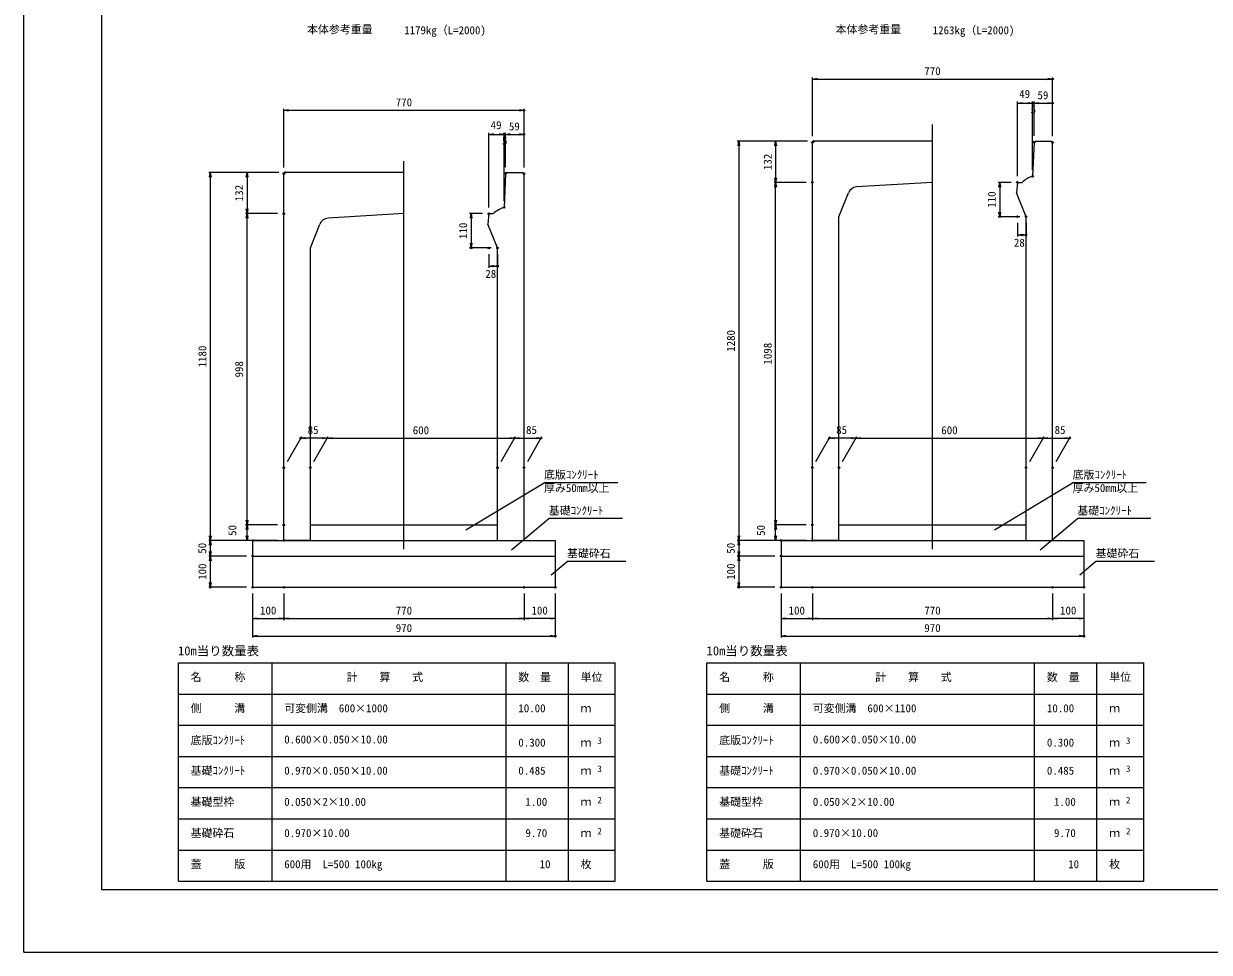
# Model space of a CAD drawing. Units: millimetres, scale not verified, with parts at other scales. Extents: x 0 to 84100, y 0 to 59400.
# Drawn here: x 0 to 37998, y 0 to 29772 of the extents above; entities that cross this region are included whole.
import ezdxf
from ezdxf.enums import TextEntityAlignment as Align

# ---------------------------------------------------------------- set-up
doc = ezdxf.new("R2010")
doc.units = ezdxf.units.MM
doc.header["$LTSCALE"] = 100
doc.header["$PDMODE"] = 32
doc.header["$PDSIZE"] = 50
for name, color, linetype, lineweight in [('D-STR-DIM', 7, 'Continuous', 18), ('D-STR-DIM（寸法）', 7, 'Continuous', 18), ('D-STR-HTXT（旗揚げ）', 4, 'Continuous', 18), ('D-STR-STRn（構造物）', 7, 'Continuous', 18), ('D-TTL(外枠）', 2, 'Continuous', 18), ('DEFPOINTS_2', 8, 'Continuous', 18), ('作図レイヤ', 1, 'Continuous', 18)]:
    doc.layers.add(name, color=color, linetype=linetype, lineweight=lineweight)
doc.layers.add('D-STR-TXT（文字）', color=7, linetype='Continuous')
doc.styles.add('ＭＳ ゴシック', font='')
doc.styles.get('ＭＳ ゴシック').set_extended_font_data('MS Gothic')

# ---------------------------------------------------------------- blocks, each defined once
blk = doc.blocks.new('-000-open_arrow')
at = {"color": 7, "linetype": 'Continuous', "lineweight": 9}
for p, q in [((-7.5, 1.25), (0, 0)), ((0, 0), (-7.5, -1.25))]:
    blk.add_line(p, q, dxfattribs=at)
at = {"color": 7, "linetype": 'Continuous', "lineweight": 18}
blk.add_line((0, 0), (-1, 0), dxfattribs=at)

msp = doc.modelspace()

# ---------------------------------------------------------------- linework, layer by layer
at = {"layer": 'D-STR-DIM'}
for p, q in [((7336.6, 11503.2), (7336.6, 10653.2)), ((7336.6, 11503.2), (7336.6, 10090.9)), ((8336.6, 11503.2), (8336.6, 10653.2)), ((8336.6, 11503.2), (8336.6, 10653.2)), ((16036.6, 11503.2), (16036.6, 10653.2)), ((16036.6, 11503.2), (16036.6, 10653.2)), ((17036.6, 11503.2), (17036.6, 10090.9)), ((17036.6, 11503.2), (17036.6, 10653.2)), ((24277.2, 11503.2), (24277.2, 10653.2)), ((24277.2, 11503.2), (24277.2, 10090.9)), ((25277.2, 11503.2), (25277.2, 10653.2)), ((25277.2, 11503.2), (25277.2, 10653.2)), ((32977.2, 11503.2), (32977.2, 10653.2)), ((32977.2, 11503.2), (32977.2, 10653.2)), ((33977.2, 11503.2), (33977.2, 10090.9)), ((33977.2, 11503.2), (33977.2, 10653.2)), ((7356.6, 10703.2), (8316.6, 10703.2)), ((8356.6, 10703.2), (16016.6, 10703.2)), ((17016.6, 10703.2), (16056.6, 10703.2)), ((24297.2, 10703.2), (25257.2, 10703.2)), ((25297.2, 10703.2), (32957.2, 10703.2)), ((33957.2, 10703.2), (32997.2, 10703.2)), ((7356.6, 10140.9), (17016.6, 10140.9)), ((24297.2, 10140.9), (33957.2, 10140.9))]:
    msp.add_line(p, q, dxfattribs=at)
for p in [(7336.6, 11703.2), (7336.6, 11703.2), (8336.6, 11703.2), (8336.6, 11703.2), (16036.6, 11703.2), (16036.6, 11703.2), (17036.6, 11703.2), (17036.6, 11703.2), (24277.2, 11703.2), (24277.2, 11703.2), (25277.2, 11703.2), (25277.2, 11703.2), (32977.2, 11703.2), (32977.2, 11703.2), (33977.2, 11703.2), (33977.2, 11703.2), (8336.6, 10703.2), (16036.6, 10703.2), (16036.6, 10703.2), (25277.2, 10703.2), (32977.2, 10703.2), (32977.2, 10703.2), (17036.6, 10140.9), (33977.2, 10140.9)]:
    msp.add_point(p, dxfattribs=at)
at = {"layer": 'D-STR-DIM（寸法）'}
for p, q in [((25277.2, 26163.2), (25277.2, 28047)), ((25297.2, 27997), (32956.8, 27997)), ((32976.8, 26163.6), (32976.8, 28047)), ((8336.6, 25163.2), (8336.6, 27047)), ((8356.6, 26997), (16016.2, 26997)), ((16036.2, 25163.6), (16036.2, 27047)), ((31847.2, 24883.2), (31847.2, 27273)), ((31867.2, 27223), (32317.2, 27223)), ((32317.2, 27223), (32297.2, 27223)), ((32337.2, 25080.7), (32337.2, 27273)), ((32337.2, 25080.7), (32337.2, 27273)), ((32385.1, 27223), (32337.2, 27223)), ((32385.1, 26173.6), (32385.1, 27273)), ((32385.1, 26173.6), (32385.1, 27273)), ((32405.1, 27223), (32425.1, 27223)), ((32405.1, 27223), (32956.8, 27223)), ((32976.8, 26163.6), (32976.8, 27273)), ((14906.6, 23883.2), (14906.6, 26273)), ((14926.6, 26223), (15376.6, 26223)), ((15376.6, 26223), (15356.6, 26223)), ((15396.6, 24080.7), (15396.6, 26273)), ((15396.6, 24080.7), (15396.6, 26273)), ((15444.5, 26223), (15396.6, 26223)), ((15444.5, 25173.6), (15444.5, 26273)), ((15444.5, 25173.6), (15444.5, 26273)), ((15464.5, 26223), (15484.5, 26223)), ((15464.5, 26223), (16016.2, 26223)), ((16036.2, 25163.6), (16036.2, 26273)), ((25117.2, 26003.2), (22870.6, 26003.2)), ((22920.6, 25983.2), (22920.6, 13223.2)), ((25117.2, 26003.2), (24049.8, 26003.2)), ((24099.8, 25983.2), (24099.8, 24703.2)), ((8176.6, 25003.2), (5930, 25003.2)), ((5980, 24983.2), (5980, 13223.2)), ((8176.6, 25003.2), (7109.2, 25003.2)), ((7159.2, 24983.2), (7159.2, 23703.2)), ((25077.2, 24683.2), (24049.8, 24683.2)), ((25077.2, 24683.2), (24049.8, 24683.2)), ((24099.8, 13723.2), (24099.8, 24663.2)), ((31647.2, 24683.2), (31230, 24683.2)), ((31280, 24663.2), (31280, 23603.2)), ((8136.6, 23683.2), (7109.2, 23683.2)), ((8136.6, 23683.2), (7109.2, 23683.2)), ((7159.2, 13723.2), (7159.2, 23663.2)), ((14706.6, 23683.2), (14289.4, 23683.2)), ((14339.4, 23663.2), (14339.4, 22603.2)), ((31927.2, 23583.2), (31230, 23583.2)), ((31847.2, 23383.2), (31847.2, 22948.1)), ((32127.2, 23383.2), (32127.2, 22948.1)), ((31867.2, 22998.1), (32107.2, 22998.1)), ((14986.6, 22583.2), (14289.4, 22583.2)), ((14906.6, 22383.2), (14906.6, 21948.1)), ((15186.6, 22383.2), (15186.6, 21948.1)), ((14926.6, 21998.1), (15166.6, 21998.1)), ((8452.1, 15740.1), (8910.1, 16533.4)), ((9711.3, 16483.4), (8901.3, 16483.4)), ((9302.1, 15740.1), (9760.1, 16533.4)), ((9302.1, 15740.1), (9760.1, 16533.4)), ((9751.3, 16483.4), (15711.3, 16483.4)), ((15302.1, 15740.1), (15760.1, 16533.4)), ((15302.1, 15740.1), (15760.1, 16533.4)), ((15751.3, 16483.4), (16561.3, 16483.4)), ((16152.1, 15740.1), (16610.1, 16533.4)), ((25392.7, 15740.1), (25850.7, 16533.4)), ((26651.9, 16483.4), (25841.9, 16483.4)), ((26242.7, 15740.1), (26700.7, 16533.4)), ((26242.7, 15740.1), (26700.7, 16533.4)), ((26691.9, 16483.4), (32651.9, 16483.4)), ((32242.7, 15740.1), (32700.7, 16533.4)), ((32242.7, 15740.1), (32700.7, 16533.4)), ((32691.9, 16483.4), (33501.9, 16483.4)), ((33092.7, 15740.1), (33550.7, 16533.4)), ((8136.6, 13703.2), (7109.2, 13703.2)), ((8136.6, 13703.2), (7109.2, 13703.2)), ((7159.2, 13223.2), (7159.2, 13683.2)), ((25077.2, 13703.2), (24049.8, 13703.2)), ((25077.2, 13703.2), (24049.8, 13703.2)), ((24099.8, 13223.2), (24099.8, 13683.2)), ((8136.6, 13203.2), (5930, 13203.2)), ((7136.6, 13203.2), (5930, 13203.2)), ((5980, 13183.2), (5980, 12723.2)), ((8136.6, 13203.2), (7109.2, 13203.2)), ((25077.2, 13203.2), (22870.6, 13203.2)), ((24077.2, 13203.2), (22870.6, 13203.2)), ((22920.6, 13183.2), (22920.6, 12723.2)), ((25077.2, 13203.2), (24049.8, 13203.2)), ((7136.6, 12703.2), (5930, 12703.2)), ((7136.6, 12703.2), (5930, 12703.2)), ((5980, 12683.2), (5980, 11723.2)), ((24077.2, 12703.2), (22870.6, 12703.2)), ((24077.2, 12703.2), (22870.6, 12703.2)), ((22920.6, 12683.2), (22920.6, 11723.2)), ((7136.6, 11703.2), (5930, 11703.2)), ((24077.2, 11703.2), (22870.6, 11703.2))]:
    msp.add_line(p, q, dxfattribs=at)
for p in [(32976.8, 27997), (16036.2, 26997), (32337.2, 27223), (32337.2, 27223), (32976.8, 27223), (15396.6, 26223), (15396.6, 26223), (16036.2, 26223), (25277.2, 25963.2), (25317.2, 26003.2), (25317.2, 26003.2), (32385.1, 25973.6), (32385.1, 25973.6), (32976.8, 25963.6), (32976.8, 25963.6), (8336.6, 24963.2), (8376.6, 25003.2), (8376.6, 25003.2), (15444.5, 24973.6), (15444.5, 24973.6), (16036.2, 24963.6), (16036.2, 24963.6), (24099.8, 24683.2), (24099.8, 24683.2), (25277.2, 24683.2), (25277.2, 24683.2), (31847.2, 24683.2), (31847.2, 24683.2), (32337.2, 24880.7), (32337.2, 24880.7), (7159.2, 23683.2), (7159.2, 23683.2), (8336.6, 23683.2), (8336.6, 23683.2), (14906.6, 23683.2), (14906.6, 23683.2), (15396.6, 23880.7), (15396.6, 23880.7), (31280, 23583.2), (31847.2, 23583.2), (32127.2, 23583.2), (32127.2, 23583.2), (32127.2, 22998.1), (14339.4, 22583.2), (14906.6, 22583.2), (15186.6, 22583.2), (15186.6, 22583.2), (15186.6, 21998.1), (8881.3, 16483.4), (15731.3, 16483.4), (16581.3, 16483.4), (25821.9, 16483.4), (32671.9, 16483.4), (33521.9, 16483.4), (8336.6, 15540.1), (9186.6, 15540.1), (9186.6, 15540.1), (15186.6, 15540.1), (15186.6, 15540.1), (16036.6, 15540.1), (25277.2, 15540.1), (26127.2, 15540.1), (26127.2, 15540.1), (32127.2, 15540.1), (32127.2, 15540.1), (32977.2, 15540.1), (7159.2, 13703.2), (8336.6, 13703.2), (8336.6, 13703.2), (24099.8, 13703.2), (25277.2, 13703.2), (25277.2, 13703.2), (5980, 13203.2), (7336.6, 13203.2), (8336.6, 13203.2), (8336.6, 13203.2), (22920.6, 13203.2), (24277.2, 13203.2), (25277.2, 13203.2), (25277.2, 13203.2), (5980, 12703.2), (7336.6, 12703.2), (7336.6, 12703.2), (22920.6, 12703.2), (24277.2, 12703.2), (24277.2, 12703.2), (5980, 11703.2), (7336.6, 11703.2), (22920.6, 11703.2), (24277.2, 11703.2)]:
    msp.add_point(p, dxfattribs=at)
at = {"layer": 'D-STR-HTXT（旗揚げ）'}
for p, q in [((14173.7, 13549.3), (16676.6, 15056)), ((19036.4, 15056), (16676.6, 15056)), ((31114.3, 13549.3), (33617.2, 15056)), ((35977, 15056), (33617.2, 15056)), ((15637.4, 12905.1), (16829.1, 13906.3)), ((19188.9, 13906.3), (16829.1, 13906.3)), ((32578, 12905.1), (33769.7, 13906.3)), ((36129.5, 13906.3), (33769.7, 13906.3)), ((16904.4, 12106), (17412.8, 12532.2)), ((19299.1, 12532.2), (17412.8, 12532.2)), ((33845, 12106), (34353.4, 12532.2)), ((36239.7, 12532.2), (34353.4, 12532.2)), ((4957.8, 9278.7), (18957.8, 9278.7)), ((4957.8, 2278.7), (4957.8, 9278.7)), ((7957.8, 2278.7), (7957.8, 9278.7)), ((15457.8, 2278.7), (15457.8, 9278.7)), ((17457.8, 6078.7), (17457.8, 9278.7)), ((17457.8, 2278.7), (17457.8, 9278.7)), ((18957.8, 2278.7), (18957.8, 9278.7)), ((21898.4, 9278.7), (35898.4, 9278.7)), ((21898.4, 2278.7), (21898.4, 9278.7)), ((24898.4, 2278.7), (24898.4, 9278.7)), ((32398.4, 2278.7), (32398.4, 9278.7)), ((34398.4, 6078.7), (34398.4, 9278.7)), ((34398.4, 2278.7), (34398.4, 9278.7)), ((35898.4, 2278.7), (35898.4, 9278.7)), ((4957.8, 8278.7), (18957.8, 8278.7)), ((21898.4, 8278.7), (35898.4, 8278.7)), ((4957.8, 7278.7), (18957.8, 7278.7)), ((21898.4, 7278.7), (35898.4, 7278.7)), ((4957.8, 6278.7), (18957.8, 6278.7)), ((21898.4, 6278.7), (35898.4, 6278.7)), ((4957.8, 5278.7), (18957.8, 5278.7)), ((21898.4, 5278.7), (35898.4, 5278.7)), ((4957.8, 4278.7), (18957.8, 4278.7)), ((21898.4, 4278.7), (35898.4, 4278.7)), ((4957.8, 3278.7), (18957.8, 3278.7)), ((21898.4, 3278.7), (35898.4, 3278.7)), ((4957.8, 2278.7), (18957.8, 2278.7)), ((21898.4, 2278.7), (35898.4, 2278.7))]:
    msp.add_line(p, q, dxfattribs=at)
at = {"layer": 'D-STR-STRn（構造物）'}
for p, q in [((29127.2, 12930.1), (29127.2, 26540)), ((12186.6, 12930.1), (12186.6, 25370)), ((9186.6, 13703.2), (15186.6, 13703.2)), ((26127.2, 13703.2), (32127.2, 13703.2)), ((7336.6, 13203.2), (17036.6, 13203.2)), ((7336.6, 13203.2), (7336.6, 11703.2)), ((17036.6, 13203.2), (17036.6, 11703.2)), ((24277.2, 13203.2), (33977.2, 13203.2)), ((24277.2, 13203.2), (24277.2, 11703.2)), ((33977.2, 13203.2), (33977.2, 11703.2)), ((7336.6, 12703.2), (17036.6, 12703.2)), ((24277.2, 12703.2), (33977.2, 12703.2)), ((7336.6, 11703.2), (17036.6, 11703.2)), ((24277.2, 11703.2), (33977.2, 11703.2))]:
    msp.add_line(p, q, dxfattribs=at)
at = {"layer": 'D-TTL(外枠）'}
for p, q in [((2500, 2000), (2500, 57400)), ((82000, 2000), (2500, 2000))]:
    msp.add_line(p, q, dxfattribs=at)
at = {"layer": 'DEFPOINTS_2'}
for q in [(0, 59400), (84000, 0)]:
    msp.add_line((0, 0), q, dxfattribs=at)
at = {"layer": '作図レイヤ'}
for p, q in [((25317.2, 26003.2), (25277.2, 25963.2)), ((25277.2, 13203.2), (25277.2, 25963.2)), ((29127.2, 26003.2), (25317.2, 26003.2)), ((32385.9, 25973.2), (32337.2, 24880.7)), ((32417.2, 26003.2), (32385.9, 25973.2)), ((32417.2, 26003.2), (32937.2, 26003.2)), ((32937.2, 26003.2), (32977.2, 25963.2)), ((32977.2, 13203.2), (32977.2, 25963.2)), ((8376.6, 25003.2), (8336.6, 24963.2)), ((8336.6, 13203.2), (8336.6, 24963.2)), ((12186.6, 25003.2), (8376.6, 25003.2)), ((15445.3, 24973.2), (15396.6, 23880.7)), ((15476.6, 25003.2), (15445.3, 24973.2)), ((15476.6, 25003.2), (15996.6, 25003.2)), ((15996.6, 25003.2), (16036.6, 24963.2)), ((16036.6, 13203.2), (16036.6, 24963.2)), ((26127.2, 23583.2), (26433.6, 24349.1)), ((29127.2, 24683.2), (26694.2, 24537.2)), ((31847.2, 24683.2), (31820.8, 24349.1)), ((32127.2, 23583.2), (31820.8, 24349.1)), ((31847.2, 24683.2), (31997.2, 24683.2)), ((16036.6, 13203.2), (16036.6, 23963.2)), ((12186.6, 23683.2), (9753.6, 23537.2)), ((14906.6, 23683.2), (14880.2, 23349.1)), ((14906.6, 23683.2), (15056.6, 23683.2)), ((26127.2, 13203.2), (26127.2, 23583.2)), ((32127.2, 13203.2), (32127.2, 23583.2)), ((9186.6, 22583.2), (9493, 23349.1)), ((15186.6, 22583.2), (14880.2, 23349.1)), ((9186.6, 13203.2), (9186.6, 22583.2)), ((15186.6, 13203.2), (15186.6, 22583.2)), ((9186.6, 13203.2), (8336.6, 13203.2)), ((15186.6, 13203.2), (16036.6, 13203.2)), ((26127.2, 13203.2), (25277.2, 13203.2)), ((32127.2, 13203.2), (32977.2, 13203.2))]:
    msp.add_line(p, q, dxfattribs=at)
for centre, radius, start, end in [((32556.8, 24111.5), 800, 105.93286, 134.38777), ((26712.2, 24237.7), 300, 93.43363, 158.19859), ((15616.2, 23111.5), 800, 105.93286, 134.38777), ((9771.6, 23237.7), 300, 93.43363, 158.19859)]:
    msp.add_arc(centre, radius, start, end, dxfattribs=at)

# ---------------------------------------------------------------- block references
at = {"layer": 'D-STR-DIM', "xscale": 20, "yscale": 20, "rotation": 180}
for p in [(7336.6, 10703.2), (8336.6, 10703.2), (16036.6, 10703.2), (24277.2, 10703.2), (25277.2, 10703.2), (32977.2, 10703.2), (7336.6, 10140.9), (24277.2, 10140.9)]:
    msp.add_blockref('-000-open_arrow', p, dxfattribs=at)
at = {"layer": 'D-STR-DIM', "xscale": 20, "yscale": 20}
for p in [(8336.6, 10703.2), (16036.6, 10703.2), (17036.6, 10703.2), (25277.2, 10703.2), (32977.2, 10703.2), (33977.2, 10703.2), (17036.6, 10140.9), (33977.2, 10140.9)]:
    msp.add_blockref('-000-open_arrow', p, dxfattribs=at)
at = {"layer": 'D-STR-DIM（寸法）', "xscale": 20, "yscale": 20}
for p, rotation in [((25277.2, 27997), 180), ((8336.6, 26997), 180), ((31847.2, 27223), 180), ((32385.1, 27223), 180), ((32385.1, 27223), 180), ((14906.6, 26223), 180), ((15444.5, 26223), 180), ((15444.5, 26223), 180), ((22920.6, 26003.2), 90), ((24099.8, 26003.2), 90), ((5980, 25003.2), 90), ((7159.2, 25003.2), 90), ((24099.8, 24683.2), 270), ((24099.8, 24683.2), 90), ((31280, 24683.2), 90), ((7159.2, 23683.2), 270), ((7159.2, 23683.2), 90), ((14339.4, 23683.2), 90), ((31280, 23583.2), 270), ((31847.2, 22998.1), 180), ((14339.4, 22583.2), 270), ((14906.6, 21998.1), 180), ((8881.3, 16483.4), 180), ((9731.3, 16483.4), 180), ((15731.3, 16483.4), 180), ((25821.9, 16483.4), 180), ((26671.9, 16483.4), 180), ((32671.9, 16483.4), 180), ((7159.2, 13703.2), 270), ((7159.2, 13703.2), 90), ((24099.8, 13703.2), 270), ((24099.8, 13703.2), 90), ((5980, 13203.2), 270), ((7159.2, 13203.2), 270), ((22920.6, 13203.2), 270), ((24099.8, 13203.2), 270), ((5980, 13203.2), 90), ((22920.6, 13203.2), 90), ((5980, 12703.2), 270), ((5980, 12703.2), 90), ((22920.6, 12703.2), 270), ((22920.6, 12703.2), 90), ((5980, 11703.2), 270), ((22920.6, 11703.2), 270)]:
    msp.add_blockref('-000-open_arrow', p, dxfattribs=dict(at, rotation=rotation))
for p in [(32976.8, 27997), (16036.2, 26997), (32337.2, 27223), (32337.2, 27223), (32976.8, 27223), (15396.6, 26223), (15396.6, 26223), (16036.2, 26223), (32127.2, 22998.1), (15186.6, 21998.1), (9731.3, 16483.4), (15731.3, 16483.4), (16581.3, 16483.4), (26671.9, 16483.4), (32671.9, 16483.4), (33521.9, 16483.4)]:
    msp.add_blockref('-000-open_arrow', p, dxfattribs=at)

# ---------------------------------------------------------------- texts
at = {"layer": 'D-STR-DIM', "style": 'ＭＳ ゴシック'}
for s, p in [('100', (7574.1, 10753.2)), ('770', (11924.1, 10753.2)), ('100', (16274.1, 10753.2)), ('100', (24514.7, 10753.2)), ('770', (28864.7, 10753.2)), ('100', (33214.7, 10753.2)), ('970', (11924.1, 10190.9)), ('970', (28864.7, 10190.9))]:
    msp.add_text(s, height=256.6, dxfattribs=at).set_placement(p, align=Align.BOTTOM_LEFT)
at = {"layer": 'D-STR-DIM（寸法）', "style": 'ＭＳ ゴシック'}
for s, p in [('770', (28864.5, 28047)), ('770', (11923.9, 27047)), ('49', (31905.6, 27315.1)), ('59', (32490.9, 27274.2)), ('5', (32269.3, 26814.8)), ('49', (14965, 26315.1)), ('59', (15550.3, 26274.2)), ('5', (15328.7, 25814.8)), ('28', (31735.4, 22546.8)), ('28', (14794.8, 21546.8)), ('85', (9099.6, 16541.7)), ('600', (12468.8, 16533.4)), ('85', (16100.3, 16542)), ('85', (26040.2, 16541.7)), ('600', (29409.4, 16533.4)), ('85', (33040.9, 16542))]:
    msp.add_text(s, height=256.6, dxfattribs=at).set_placement(p, align=Align.BOTTOM_LEFT)
for s, p in [('132', (24049.8, 25080.7)), ('132', (7109.2, 24080.7)), ('110', (31230, 23870.7)), ('110', (14289.4, 22870.7)), ('1280', (22870.6, 19253.2)), ('1180', (5930, 18753.2)), ('1098', (24049.8, 18843.2)), ('998', (7109.2, 18430.7)), ('50', (6891.7, 13351.4)), ('50', (23832.3, 13351.4)), ('50', (5925.9, 12778.2)), ('50', (22866.5, 12778.2)), ('100', (5930, 11940.7)), ('100', (22870.6, 11940.7))]:
    msp.add_text(s, height=256.6, rotation=90, dxfattribs=at).set_placement(p, align=Align.BOTTOM_LEFT)
at = {"layer": 'D-STR-TXT（文字）', "style": 'ＭＳ ゴシック'}
for s, height, p in [('本体参考重量', 256.6, (9080.5, 29383.5)), ('1179kg（L=2000)', 256.6, (12192.5, 29357.1)), ('本体参考重量', 256.6, (26021.1, 29383.5)), ('1263kg（L=2000)', 256.6, (29133.1, 29357.1)), ('底版ｺﾝｸﾘｰﾄ', 256.6, (16676.6, 15106)), ('底版ｺﾝｸﾘｰﾄ', 256.6, (33617.2, 15106)), ('厚み50mm以上', 256.6, (16676.6, 14678.8)), ('厚み50mm以上', 256.6, (33617.2, 14678.8)), ('基礎ｺﾝｸﾘｰﾄ', 256.6, (16829.1, 13956.3)), ('基礎ｺﾝｸﾘｰﾄ', 256.6, (33769.7, 13956.3)), ('基礎砕石', 256.6, (17412.8, 12582.2)), ('基礎砕石', 256.6, (34353.4, 12582.2)), ('10m当り数量表', 293.3, (4946.9, 9431.2)), ('10m当り数量表', 293.3, (21887.5, 9431.2)), ('名\u3000\u3000\u3000称', 256.6, (5350.1, 8619)), ('計\u3000\u3000算\u3000\u3000式', 256.6, (10350.9, 8619)), ('数\u3000量', 256.6, (15850.1, 8619)), ('単位', 256.6, (17850.1, 8619)), ('名\u3000\u3000\u3000称', 256.6, (22290.7, 8619)), ('計\u3000\u3000算\u3000\u3000式', 256.6, (27291.5, 8619)), ('数\u3000量', 256.6, (32790.7, 8619)), ('単位', 256.6, (34790.7, 8619)), ('側\u3000\u3000\u3000溝', 256.6, (5350.1, 7619)), ('可変側溝\u3000600×1000', 256.6, (8350.1, 7619)), ('側\u3000\u3000\u3000溝', 256.6, (22290.7, 7619)), ('可変側溝\u3000600×1100', 256.6, (25290.7, 7619)), ('10.00', 256.6, (15852.8, 7619)), ('ｍ', 256.6, (17850.1, 7619)), ('10.00', 256.6, (32793.4, 7619)), ('ｍ', 256.6, (34790.7, 7619)), ('底版ｺﾝｸﾘｰﾄ', 256.6, (5350.1, 6592.5)), ('0.600×0.050×10.00', 256.6, (8350.1, 6619)), ('0.300', 256.6, (15852.8, 6519)), ('3', 205.3, (18390.3, 6619.5)), ('底版ｺﾝｸﾘｰﾄ', 256.6, (22290.7, 6592.5)), ('0.600×0.050×10.00', 256.6, (25290.7, 6619)), ('0.300', 256.6, (32793.4, 6519)), ('3', 205.3, (35330.9, 6619.5)), ('ｍ', 256.6, (17850.1, 6519)), ('ｍ', 256.6, (34790.7, 6519)), ('基礎ｺﾝｸﾘｰﾄ', 256.6, (5350.1, 5619)), ('0.970×0.050×10.00', 256.6, (8350.1, 5619)), ('0.485', 256.6, (15852.8, 5619)), ('ｍ', 256.6, (17850.1, 5619)), ('3', 205.3, (18390.3, 5719.5)), ('基礎ｺﾝｸﾘｰﾄ', 256.6, (22290.7, 5619)), ('0.970×0.050×10.00', 256.6, (25290.7, 5619)), ('0.485', 256.6, (32793.4, 5619)), ('ｍ', 256.6, (34790.7, 5619)), ('3', 205.3, (35330.9, 5719.5)), ('基礎型枠', 256.6, (5350.1, 4619)), ('0.050×2×10.00', 256.6, (8350.1, 4619)), ('1.00', 256.6, (16080.2, 4619)), ('2', 205.3, (18390.3, 4719.5)), ('基礎型枠', 256.6, (22290.7, 4619)), ('0.050×2×10.00', 256.6, (25290.7, 4619)), ('1.00', 256.6, (33020.8, 4619)), ('2', 205.3, (35330.9, 4719.5)), ('ｍ', 256.6, (17850.1, 4619)), ('ｍ', 256.6, (34790.7, 4619)), ('基礎砕石', 256.6, (5350.1, 3619)), ('0.970×10.00', 256.6, (8350.1, 3619)), ('9.70', 256.6, (16080.2, 3619)), ('ｍ', 256.6, (17850.1, 3619)), ('2', 205.3, (18390.3, 3719.5)), ('基礎砕石', 256.6, (22290.7, 3619)), ('0.970×10.00', 256.6, (25290.7, 3619)), ('9.70', 256.6, (33020.8, 3619)), ('ｍ', 256.6, (34790.7, 3619)), ('2', 205.3, (35330.9, 3719.5)), ('蓋\u3000\u3000\u3000版', 256.6, (5350.1, 2619)), ('600用\u3000L=500 100kg', 256.6, (8350.1, 2619)), ('10', 256.6, (16535, 2619)), ('枚', 256.6, (17850.1, 2619)), ('蓋\u3000\u3000\u3000版', 256.6, (22290.7, 2619)), ('600用\u3000L=500 100kg', 256.6, (25290.7, 2619)), ('10', 256.6, (33475.6, 2619)), ('枚', 256.6, (34790.7, 2619))]:
    msp.add_text(s, height=height, dxfattribs=at).set_placement(p, align=Align.BOTTOM_LEFT)

doc.saveas('drawing.dxf')
